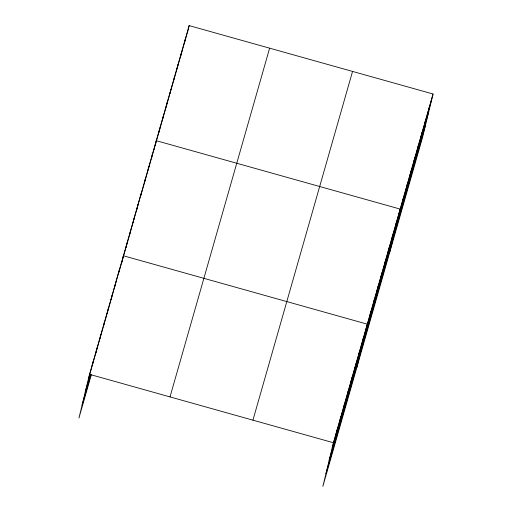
<?xml version="1.0" encoding="UTF-8"?>
<svg xmlns="http://www.w3.org/2000/svg" width="512" height="512" viewBox="0 0 512 512"><rect width="100%" height="100%" fill="white"/><g stroke="black" fill="none" stroke-linecap="round" stroke-linejoin="round"><path stroke-width="0.77" d="M433.037 93.997L333.414 442.733L322.854 486.4L422.47 137.664L433.037 93.997L189.146 25.6L89.53 374.336L78.963 418.003L91.302 374.822M93.293 361.158L92.083 366.163L99.61 339.814M95.846 352.986L97.056 347.987M99.782 339.098L100.819 334.81M104.582 321.638L103.373 326.637L110.899 300.288M107.136 313.466L108.346 308.461M111.072 299.578L112.109 295.29M114.662 287.117L115.872 282.112M119.635 268.941L111.11 299.558M121.504 263.603L122.189 260.768L118.637 273.21M122.362 260.051L123.398 255.763L367.29 324.16L356.723 367.834M127.053 242.976L125.843 247.981L129.28 235.942M130.707 230.189L129.498 235.194L141.664 191.827M133.146 222.406L134.355 217.402M136.8 209.619L138.01 204.614M144.282 183.328L145.318 179.04M147.93 170.541L148.966 166.259M152.621 153.472L151.411 158.47L154.848 146.438L154.208 149.229M158.714 132.896L159.93 127.898M162.368 120.109L163.578 115.11M166.022 107.322L167.232 102.323M169.85 93.824L170.886 89.536M173.498 81.037L174.541 76.749M176.979 68.96L178.189 63.962M181.843 51.174L180.634 56.179L187.725 31.354M184.288 43.392L185.498 38.387M187.424 32.73L189.146 25.6M335.968 434.56L337.178 429.555M339.731 421.382L340.941 416.384M343.494 408.211L344.704 403.206M347.258 395.034L348.467 390.035M351.021 381.862L352.23 376.858M354.784 368.691L355.994 363.686M358.547 355.514L359.757 350.509M362.31 342.342L363.52 337.338M369.728 316.378L370.938 311.373M373.382 303.59L374.592 298.586M377.037 290.803L378.246 285.805M380.685 278.016L381.894 273.018M384.339 265.229L385.549 260.23M387.994 252.442L389.203 247.443M391.648 239.654L392.858 234.656M395.296 226.867L396.506 221.869M389.594 252.749L400.16 209.082L156.275 140.685L155.066 145.683L169.677 94.534M402.605 201.293L403.814 196.294M406.259 188.506L407.469 183.507M409.907 175.725L411.117 170.72M413.562 162.938L414.771 157.933M417.216 150.15L418.426 145.146M420.864 137.363L422.08 132.358M424.518 124.576L425.728 119.571M428.173 111.789L429.382 106.784M88.32 379.334L91.872 366.893M99.821 339.078L103.162 327.373M122.406 260.013L125.626 248.73M140.666 196.083L144.109 184.045M144.32 183.296L147.757 171.258M147.974 170.509L151.194 159.226M169.888 93.786L173.325 81.747M173.542 80.998L180.416 56.928M85.229 392.096L90.253 374.528M82.054 405.242L90.835 374.502M170.01 396.902L269.632 48.173M252.934 420.16L352.55 71.424M332.205 447.731L431.827 99.002M329.12 460.493L428.736 111.763M325.939 473.638L425.555 124.909M89.53 374.336L333.414 442.733"/></g></svg>
